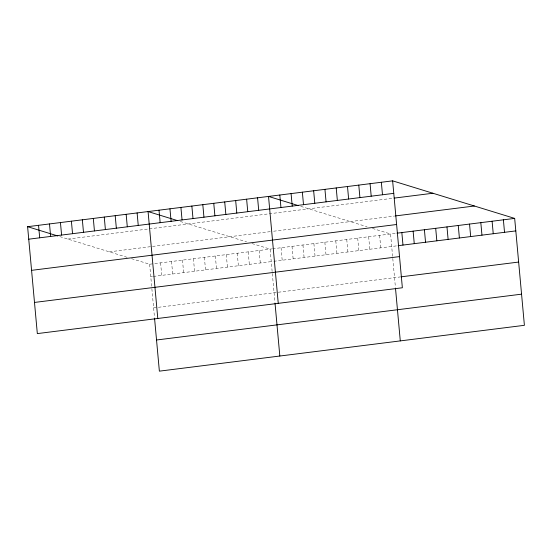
<?xml version="1.0" encoding="UTF-8"?>
<svg xmlns="http://www.w3.org/2000/svg" width="552" height="552" viewBox="0 0 552 552"><rect width="100%" height="100%" fill="white"/><g stroke="black" fill="none" stroke-linecap="round" stroke-linejoin="round"><path stroke-width="0.41" stroke-dasharray="2.76 2.07" d="M67.875 239.078L393.41 198.196M109.365 251.843L271.943 231.433M273.633 231.219L394.611 216.025M131.514 258.66L149.64 264.235L271.784 248.904M272.626 248.793L396.198 233.275M150.779 276.745L152.462 276.531M153.304 276.428L272.923 261.406M273.764 261.296L397.337 245.778M153.615 307.899L277.442 292.346M278.284 292.243L400.172 276.938M300.736 206.344L367.066 226.755M372.434 228.411L390.561 233.986L392.644 256.873M180.276 221.469L246.606 241.879M251.974 243.535L270.1 249.111L274.972 302.648M59.816 236.601L127.491 257.425M392.789 258.474L395.432 287.523M379.61 235.359L380.749 247.862M368.66 236.739L369.799 249.242M357.71 238.112L358.848 250.615M346.76 239.485L347.891 251.988M335.802 240.858L336.941 253.368M324.852 242.238L325.99 254.741M313.902 243.611L315.04 256.114M302.951 244.984L304.09 257.494M292.001 246.364L293.14 258.867M281.051 247.738L282.189 260.24M259.15 250.491L260.289 262.993M248.2 251.864L249.338 264.367M237.25 253.237L238.388 265.74M226.299 254.61L227.431 267.12M215.342 255.99L216.481 268.493M204.392 257.363L205.53 269.866M193.441 258.736L194.58 271.239M182.491 260.116L183.63 272.619M171.541 261.489L172.679 273.992M160.591 262.862L161.729 275.365M149.64 264.235L151.724 287.13M151.869 288.724L154.512 317.773"/><path stroke-width="0.83" d="M392.631 180.849L402.36 287.764L37.329 333.601L27.6 226.686L392.631 180.849L514.671 218.399L524.4 325.314L159.369 371.151L154.588 318.601M28.738 239.188L393.769 193.352M394.218 198.099L432.906 193.241M395.418 215.929L474.396 206.006M31.574 270.342L396.605 224.505M397.005 233.179L514.671 218.399M398.144 245.681L515.809 230.902M34.493 302.441L399.524 256.604M400.98 276.835L518.645 262.062M156.533 339.997L521.564 294.161M298.052 205.517L268.52 196.429L278.249 303.345M177.592 220.648L148.06 211.554L157.789 318.469M27.6 226.686L57.808 235.98M503.389 219.82L504.528 232.323M492.101 221.235L493.24 233.737M480.82 222.649L481.958 235.152M469.538 224.071L470.677 236.573M458.257 225.485L459.395 237.988M446.975 226.9L448.114 239.402M435.694 228.321L436.832 240.824M424.405 229.735L425.544 242.238M413.124 231.15L414.262 243.653M401.842 232.571L402.981 245.074M395.508 288.344L400.29 340.901M381.349 182.263L382.488 194.766M370.068 183.678L371.199 196.181M358.779 185.099L359.918 197.602M347.498 186.514L348.636 199.017M336.216 187.928L337.355 200.431M324.935 189.35L326.073 201.853M313.653 190.764L314.792 203.267M302.365 192.179L303.503 204.682M291.083 193.6L292.222 206.103M279.802 195.015L280.94 207.517M275.048 303.469L279.829 356.026M257.57 197.809L258.709 210.312M246.62 199.182L247.758 211.685M235.669 200.555L236.808 213.058M224.719 201.928L225.851 214.438M213.762 203.308L214.9 215.811M202.812 204.682L203.95 217.184M191.861 206.055L193 218.557M180.911 207.435L182.05 219.937M169.961 208.808L171.099 221.311M159.01 210.181L160.149 222.684M137.11 212.934L138.248 225.437M126.16 214.307L127.298 226.81M115.209 215.68L116.348 228.19M104.259 217.06L105.397 229.563M93.309 218.433L94.44 230.936M82.351 219.806L83.49 232.309M71.401 221.186L72.54 233.689M60.451 222.559L61.589 235.062M49.501 223.933L50.639 236.435M38.55 225.306L39.689 237.815"/></g></svg>
